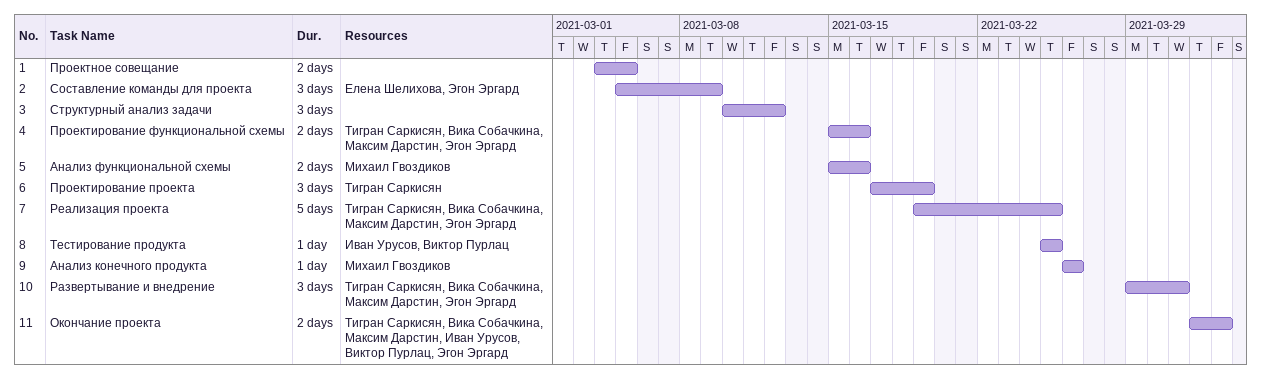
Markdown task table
| ID | Task | Duration | Start | Finish | Resources |
|---|---|---|---|---|---|
| 1 | Проектное совещание | 2d | 2021-03-04 | 2021-03-05 |  |
| 2 | Составление команды для проекта | 3d | 2021-03-05 | 2021-03-09 | Елена Шелихова, Эгон Эргард |
| 3 | Структурный анализ задачи | 3d | 2021-03-10 | 2021-03-12 |  |
| 4 | Проектирование функциональной схемы | 2d | 2021-03-15 | 2021-03-16 | Тигран Саркисян, Вика Собачкина, Максим Дарстин, Эгон Эргард |
| 5 | Анализ функциональной схемы | 2d | 2021-03-15 | 2021-03-16 | Михаил Гвоздиков |
| 6 | Проектирование проекта | 3d | 2021-03-17 | 2021-03-19 | Тигран Саркисян |
| 7 | Реализация проекта | 5d | 2021-03-19 | 2021-03-25 | Тигран Саркисян, Вика Собачкина, Максим Дарстин, Эгон Эргард |
| 8 | Тестирование продукта | 1d | 2021-03-25 | 2021-03-25 | Иван Урусов, Виктор Пурлац |
| 9 | Анализ конечного продукта | 1d | 2021-03-26 | 2021-03-26 | Михаил Гвоздиков |
| 10 | Развертывание и внедрение | 3d | 2021-03-29 | 2021-03-31 | Тигран Саркисян, Вика Собачкина, Максим Дарстин, Эгон Эргард |
| 11 | Окончание проекта | 2d | 2021-04-01 | 2021-04-02 | Тигран Саркисян, Вика Собачкина, Максим Дарстин, Иван Урусов, Виктор Пурлац, Эгон Эргард |
